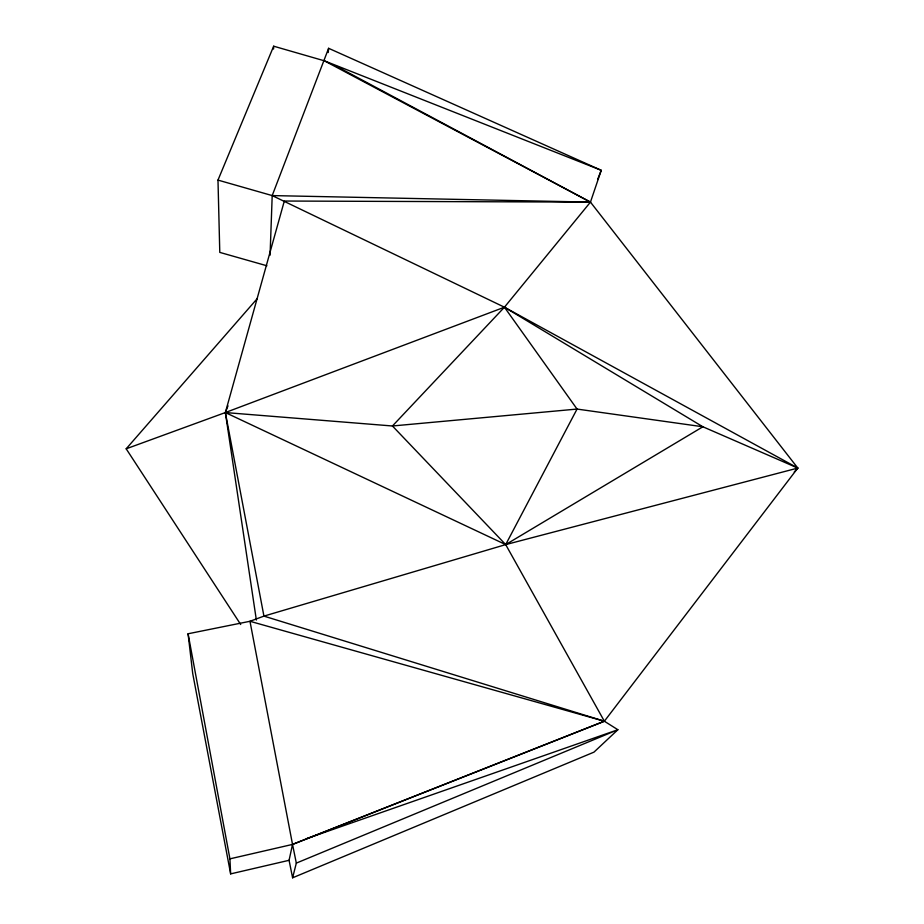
<?xml version="1.0" encoding="UTF-8"?>
<svg xmlns="http://www.w3.org/2000/svg" width="924" height="924" viewBox="0 0 924 924"><rect width="100%" height="100%" fill="white"/><g stroke="black" fill="none" stroke-linecap="round" stroke-linejoin="round"><path stroke-width="1.39" d="M273.573 49.03L273.666 46.2L324.336 60.811L601.235 170.293L590.459 202.113L504.435 307.207L392.446 425.987L225.364 412.554L126.184 448.81L240.702 624.509M270.074 255.209L272.199 195.588L328.609 48.302L601.235 170.293L597.609 179.475M328.251 52.518L328.609 48.302M324.336 60.811L590.459 202.113L284.315 201.039L225.364 412.554L263.929 616.112L604.365 721.228L617.867 729.729L593.959 752.148L292.608 877.8L289.073 860.302L292.527 844.421L249.977 621.286L263.929 616.112L505.694 544.606L797.816 468.064L590.459 202.113L335.689 65.881M292.608 877.8L296.327 863.108L292.527 844.421L604.365 721.228L797.816 468.064L504.435 307.207L272.199 195.588L217.983 180.099L273.666 46.2M227.997 405.844L225.364 412.554L256.364 620.05M794.247 472.002L797.816 468.064L702.887 426.773L577.05 409.066L392.446 425.987L505.694 544.606L577.05 409.066L504.435 307.207L225.364 412.554L505.694 544.606L604.365 721.228L292.527 844.421L229.926 858.846L230.642 873.885L289.073 860.302M126.184 448.81L257.103 298.775M505.694 544.606L702.887 426.773L504.435 307.207M296.327 863.108L617.867 729.729L306.606 838.646M230.642 873.885L192.712 673.469L188.08 633.772L249.977 621.286L604.365 721.228M272.199 195.588L590.459 202.113M266.897 265.777L219.785 252.391L217.983 180.099M188.08 633.772L229.926 858.846"/></g></svg>
